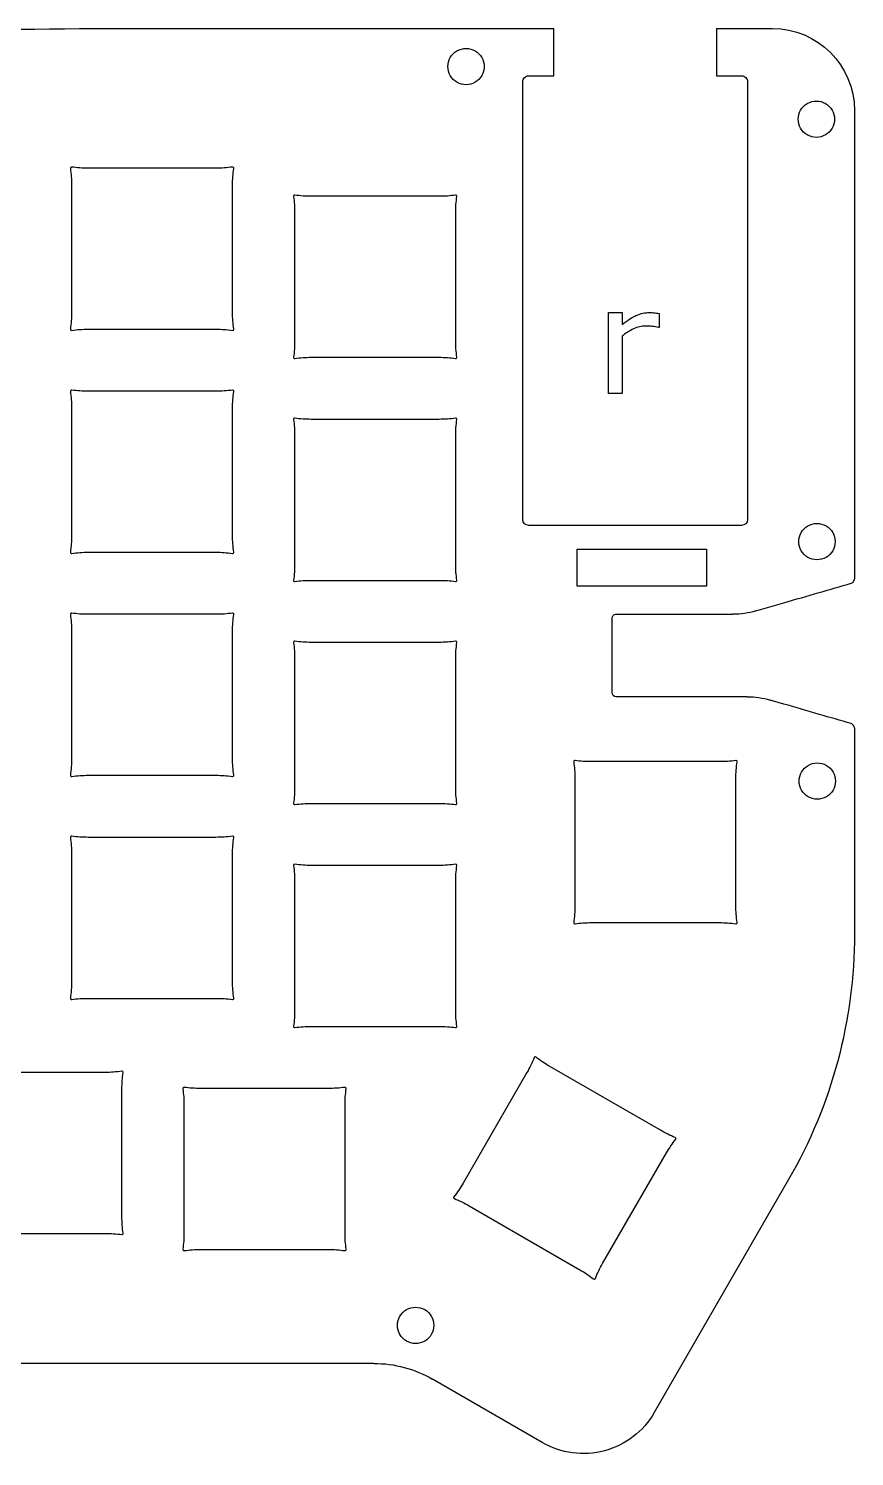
# Model space of a CAD drawing. Extents: x 0 to 308, y 0 to 122.
# Drawn here: x 237.3 to 307.8, y -0.1 to 121.8 of the extents above; entities that cross this region are included whole.
import ezdxf

# ---------------------------------------------------------------- set-up
doc = ezdxf.new("R2010")
doc.units = 0
doc.layers.add('Layer_1', color=7, linetype='CONTINUOUS')

msp = doc.modelspace()

# ---------------------------------------------------------------- linework, layer by layer
at = {"layer": 'Layer_1', "color": 7}
for points in [[(244.16196, 121.843829), (282.122143, 121.843829)], [(282.122143, 117.80654), (282.122143, 121.843829)], [(296.022154, 121.843829), (296.022154, 117.80654)], [(296.022154, 121.843829), (300.795349, 121.843829)], [(279.482129, 79.906507), (279.482129, 117.306538)], [(279.982137, 117.80654), (282.122143, 117.80654)], [(296.022154, 117.80654), (298.162134, 117.80654)], [(298.662142, 117.306538), (298.662142, 79.906507)], [(307.795362, 114.843821), (307.795362, 74.854253)], [(253.284112, 109.917396), (242.369592, 109.917396)], [(240.951852, 108.49965), (240.951852, 97.58512)], [(254.701857, 97.58512), (254.701857, 108.49965)], [(272.334161, 107.517388), (261.419644, 107.517388)], [(260.001899, 106.099645), (260.001899, 95.185134)], [(273.751906, 95.185134), (273.751906, 106.099645)], [(242.369592, 96.167375), (253.284112, 96.167375)], [(261.419644, 93.767389), (272.334161, 93.767389)], [(253.284112, 90.867339), (242.369592, 90.867339)], [(240.951852, 89.449593), (240.951852, 78.53509)], [(254.701857, 78.53509), (254.701857, 89.449593)], [(272.334161, 88.467326), (261.419644, 88.467326)], [(260.001899, 87.049607), (260.001899, 76.135077)], [(273.751906, 76.135077), (273.751906, 87.049607)], [(298.162134, 79.406496), (279.982137, 79.406496)], [(242.369592, 77.117344), (253.284112, 77.117344)], [(261.419644, 74.717331), (272.334161, 74.717331)], [(299.384429, 72.103191), (301.754623, 72.794416)], [(253.284112, 71.817308), (242.369592, 71.817308)], [(287.106452, 65.12326), (287.106452, 71.473243)], [(287.456443, 71.823261), (297.424633, 71.823261)], [(240.951852, 70.399563), (240.951852, 59.485033)], [(254.701857, 59.485033), (254.701857, 70.399563)], [(272.334161, 69.417295), (261.419644, 69.417295)], [(260.001899, 67.999523), (260.001899, 57.085046)], [(273.751906, 57.085046), (273.751906, 67.999523)], [(298.639496, 64.773268), (287.456443, 64.773268)], [(301.766979, 64.152079), (300.60297, 64.492254)], [(307.795362, 62.092426), (307.795362, 44.517027)], [(296.259433, 59.231985), (285.344906, 59.231985)], [(242.369592, 58.067287), (253.284112, 58.067287)], [(283.92716, 57.814213), (283.92716, 46.899709)], [(297.677176, 46.899709), (297.677176, 57.814213)], [(261.419644, 55.667274), (272.334161, 55.667274)], [(253.284112, 52.767251), (242.369592, 52.767251)], [(240.951852, 51.349505), (240.951852, 40.434976)], [(254.701857, 40.434976), (254.701857, 51.349505)], [(272.334161, 50.367238), (261.419644, 50.367238)], [(260.001899, 48.949493), (260.001899, 38.034963)], [(273.751906, 38.034963), (273.751906, 48.949493)], [(285.344906, 45.481937), (296.259433, 45.481937)], [(242.369592, 39.01723), (253.284112, 39.01723)], [(261.419644, 36.617217), (272.334161, 36.617217)], [(291.227897, 27.747814), (281.775671, 33.205066)], [(243.836389, 32.688889), (232.921873, 32.688889)], [(279.838971, 32.686137), (274.381722, 23.233909)], [(245.254135, 20.35664), (245.254135, 31.271144)], [(262.884139, 31.317208), (251.96962, 31.317208)], [(250.551872, 29.899462), (250.551872, 18.984932)], [(264.301885, 18.984932), (264.301885, 29.899462)], [(286.289576, 16.358885), (291.746851, 25.81114)], [(302.178513, 23.534476), (290.703544, 3.637222)], [(274.90065, 21.297209), (284.352902, 15.839957)], [(232.921873, 18.938895), (243.836389, 18.938895)], [(251.96962, 17.567186), (262.884139, 17.567186)], [(266.76838, 7.836881), (214.909481, 7.836881)], [(281.132653, 1.07621), (271.778429, 6.49134)]]:
    msp.add_lwpolyline(points, dxfattribs=at)
at = {"layer": 'Layer_1', "color": 1}
for points in [[(286.804482, 97.58819), (287.970291, 97.58819)], [(286.804482, 90.661466), (286.804482, 97.58819)], [(287.970291, 97.58819), (287.970291, 96.564991)], [(291.126693, 97.513789), (291.126693, 96.316944)], [(287.970291, 95.57902), (287.970291, 90.661466)], [(291.126693, 96.316944), (291.064675, 96.316944)], [(287.970291, 90.661466), (286.804482, 90.661466)]]:
    msp.add_lwpolyline(points, dxfattribs=at)
at = {"layer": 'Layer_1', "color": 7}
msp.add_lwpolyline([(295.171465, 74.228751), (284.121444, 74.228751), (284.121444, 77.368752), (295.171465, 77.368752)], close=True, dxfattribs=at)
for points in [[(163.270719, 114.705216), (189.972586, 119.455061), (217.040923, 121.843829), (244.16196, 121.843829)], [(300.795349, 121.843829), (304.661341, 121.843829), (307.795362, 118.709821), (307.795362, 114.843821)], [(273.082113, 118.597013), (273.081901, 119.150927), (273.377282, 119.662862), (273.856946, 119.939887)], [(273.856946, 119.939887), (274.33661, 120.216909), (274.927637, 120.216909), (275.407301, 119.939887)], [(275.407301, 119.939887), (275.886965, 119.662862), (276.182346, 119.150927), (276.182135, 118.597013)], [(273.856946, 117.25414), (273.377282, 117.531161), (273.081901, 118.043099), (273.082113, 118.597013)], [(276.182135, 118.597013), (276.182346, 118.043099), (275.886965, 117.531161), (275.407301, 117.25414)], [(275.407301, 117.25414), (274.927637, 116.977115), (274.33661, 116.977115), (273.856946, 117.25414)], [(279.482129, 117.306538), (279.482129, 117.439147), (279.534805, 117.566325), (279.628574, 117.660093)], [(279.628574, 117.660093), (279.722342, 117.753862), (279.849528, 117.80654), (279.982137, 117.80654)], [(298.162134, 117.80654), (298.294744, 117.80654), (298.421926, 117.753862), (298.515695, 117.660093)], [(298.515695, 117.660093), (298.609466, 117.566325), (298.662142, 117.439147), (298.662142, 117.306538)], [(302.995574, 114.102151), (302.995574, 114.655914), (303.291008, 115.167611), (303.770593, 115.444495)], [(303.770593, 115.444495), (304.250151, 115.721371), (304.841019, 115.721371), (305.320577, 115.444495)], [(305.320577, 115.444495), (305.800162, 115.167611), (306.095594, 114.655914), (306.095594, 114.102151)], [(303.770593, 112.759811), (303.291008, 113.036693), (302.995574, 113.54839), (302.995574, 114.102151)], [(306.095594, 114.102151), (306.095594, 113.54839), (305.800162, 113.036693), (305.320577, 112.759811)], [(305.320577, 112.759811), (304.841019, 112.48293), (304.250151, 112.48293), (303.770593, 112.759811)], [(240.881137, 109.988106), (240.858912, 109.965881), (240.848429, 109.934485), (240.852837, 109.903357)], [(240.852837, 109.903357), (240.918766, 109.438362), (240.951852, 108.969297), (240.951852, 108.49965)], [(240.965883, 110.016408), (240.934755, 110.020827), (240.90337, 110.01035), (240.881137, 109.988106)], [(242.369592, 109.917396), (241.899946, 109.917396), (241.430881, 109.950482), (240.965883, 110.016408)], [(254.687821, 110.016408), (254.222823, 109.950482), (253.753761, 109.917396), (253.284112, 109.917396)], [(254.77257, 109.988106), (254.750345, 110.010331), (254.718949, 110.020822), (254.687821, 110.016408)], [(254.701857, 108.49965), (254.70186, 108.969297), (254.734946, 109.438362), (254.80087, 109.903357)], [(254.80087, 109.903357), (254.805288, 109.934485), (254.794811, 109.965876), (254.77257, 109.988106)], [(259.931189, 107.588098), (259.908964, 107.565873), (259.898475, 107.534481), (259.902889, 107.503352)], [(259.902889, 107.503352), (259.968812, 107.038357), (260.001899, 106.569292), (260.001899, 106.099645)], [(260.015935, 107.616398), (259.984806, 107.620817), (259.953416, 107.610339), (259.931189, 107.588098)], [(261.419644, 107.517388), (260.949997, 107.517388), (260.48093, 107.550475), (260.015935, 107.616398)], [(273.737884, 107.616398), (273.272878, 107.550475), (272.803823, 107.517388), (272.334161, 107.517388)], [(273.82263, 107.588098), (273.800405, 107.610323), (273.768999, 107.620812), (273.737884, 107.616398)], [(273.751906, 106.099645), (273.751906, 106.569292), (273.785006, 107.038357), (273.850914, 107.503352)], [(273.850914, 107.503352), (273.855412, 107.534481), (273.844828, 107.565871), (273.82263, 107.588098)], [(240.951852, 97.58512), (240.951852, 97.115484), (240.918766, 96.64643), (240.852837, 96.181424)], [(254.80087, 96.181424), (254.734946, 96.64643), (254.70186, 97.115484), (254.701857, 97.58512)], [(240.852837, 96.181424), (240.848418, 96.150283), (240.858896, 96.118903), (240.881139, 96.096678)], [(240.881139, 96.096678), (240.903364, 96.074453), (240.934755, 96.063976), (240.965883, 96.068368)], [(240.965883, 96.068368), (241.430881, 96.134302), (241.899946, 96.167375), (242.369592, 96.167375)], [(253.284112, 96.167375), (253.753761, 96.167375), (254.222823, 96.134302), (254.687821, 96.068368)], [(254.687821, 96.068368), (254.718949, 96.06387), (254.75034, 96.074453), (254.77257, 96.096678)], [(254.77257, 96.096678), (254.794795, 96.118903), (254.805283, 96.150283), (254.80087, 96.181424)], [(260.001899, 95.185134), (260.001899, 94.715471), (259.968812, 94.246417), (259.902889, 93.781411)], [(273.850914, 93.781411), (273.785006, 94.246417), (273.751906, 94.715471), (273.751906, 95.185134)], [(259.902889, 93.781411), (259.89847, 93.750296), (259.908948, 93.71889), (259.931189, 93.696665)], [(259.931189, 93.696665), (259.953414, 93.67444), (259.984806, 93.663963), (260.015935, 93.668355)], [(260.015935, 93.668355), (260.48093, 93.734289), (260.949997, 93.767389), (261.419644, 93.767389)], [(272.334161, 93.767389), (272.803823, 93.767389), (273.272878, 93.734289), (273.737884, 93.668355)], [(273.737884, 93.668355), (273.768999, 93.663857), (273.800378, 93.67444), (273.82263, 93.696665)], [(273.82263, 93.696665), (273.844855, 93.71889), (273.855332, 93.750296), (273.850914, 93.781411)], [(240.881139, 90.938062), (240.858914, 90.915837), (240.848429, 90.884431), (240.852837, 90.853316)], [(240.852837, 90.853316), (240.918766, 90.38831), (240.951852, 89.919256), (240.951852, 89.449593)], [(240.965883, 90.966346), (240.934755, 90.970844), (240.90337, 90.960261), (240.881139, 90.938062)], [(242.369592, 90.867339), (241.899946, 90.867339), (241.430881, 90.900438), (240.965883, 90.966346)], [(254.687821, 90.966346), (254.222823, 90.900438), (253.753761, 90.867339), (253.284112, 90.867339)], [(254.772567, 90.938062), (254.750342, 90.960287), (254.718949, 90.970765), (254.687821, 90.966346)], [(254.701857, 89.449593), (254.701857, 89.919256), (254.734943, 90.38831), (254.800867, 90.853316)], [(254.800867, 90.853316), (254.805286, 90.884431), (254.794808, 90.915837), (254.772567, 90.938062)], [(259.931189, 88.538049), (259.908964, 88.515824), (259.898475, 88.484418), (259.902889, 88.453303)], [(259.902889, 88.453303), (259.968812, 87.988297), (260.001899, 87.519243), (260.001899, 87.049607)], [(260.015935, 88.56636), (259.984806, 88.570858), (259.953416, 88.560274), (259.931189, 88.538049)], [(261.419644, 88.467326), (260.949997, 88.467326), (260.48093, 88.500425), (260.015935, 88.56636)], [(273.737884, 88.56636), (273.272878, 88.500425), (272.803823, 88.467326), (272.334161, 88.467326)], [(273.82263, 88.538049), (273.800405, 88.560274), (273.768999, 88.570752), (273.737884, 88.56636)], [(273.751906, 87.049607), (273.751906, 87.519243), (273.785006, 87.988297), (273.850914, 88.453303)], [(273.850914, 88.453303), (273.855412, 88.484418), (273.844828, 88.515824), (273.82263, 88.538049)], [(279.982137, 79.406496), (279.705994, 79.406496), (279.482129, 79.630361), (279.482129, 79.906507)], [(298.662142, 79.906507), (298.662142, 79.630361), (298.438278, 79.406496), (298.162134, 79.406496)], [(303.047142, 78.023253), (303.047142, 78.577026), (303.342576, 79.088705), (303.82216, 79.365592)], [(303.82216, 79.365592), (304.301718, 79.642479), (304.892587, 79.642479), (305.372145, 79.365592)], [(305.372145, 79.365592), (305.851729, 79.088705), (306.147164, 78.577026), (306.147164, 78.023253)], [(240.951852, 78.53509), (240.951852, 78.065427), (240.918766, 77.596373), (240.852837, 77.131367)], [(254.800867, 77.131367), (254.734943, 77.596373), (254.701857, 78.065427), (254.701857, 78.53509)], [(240.852837, 77.131367), (240.848418, 77.100252), (240.858896, 77.068846), (240.881139, 77.046621)], [(240.881139, 77.046621), (240.903364, 77.024396), (240.934755, 77.013918), (240.965883, 77.018337)], [(240.965883, 77.018337), (241.430881, 77.084245), (241.899946, 77.117344), (242.369592, 77.117344)], [(253.284112, 77.117344), (253.753761, 77.117344), (254.222823, 77.084245), (254.687821, 77.018337)], [(254.687821, 77.018337), (254.718949, 77.013839), (254.750337, 77.024422), (254.772567, 77.046621)], [(254.772567, 77.046621), (254.794792, 77.068846), (254.80528, 77.100252), (254.800867, 77.131367)], [(303.82216, 76.680913), (303.342576, 76.9578), (303.047142, 77.469479), (303.047142, 78.023253)], [(306.147164, 78.023253), (306.147164, 77.469479), (305.851729, 76.9578), (305.372145, 76.680913)], [(260.001899, 76.135077), (260.001899, 75.665414), (259.968812, 75.19636), (259.902889, 74.731381)], [(273.850914, 74.731381), (273.785006, 75.19636), (273.751906, 75.665414), (273.751906, 76.135077)], [(305.372145, 76.680913), (304.892587, 76.404026), (304.301718, 76.404026), (303.82216, 76.680913)], [(259.902889, 74.731381), (259.89847, 74.700239), (259.908948, 74.66886), (259.931189, 74.646635)], [(259.931189, 74.646635), (259.953414, 74.62441), (259.984806, 74.613906), (260.015935, 74.618324)], [(260.015935, 74.618324), (260.48093, 74.684232), (260.949997, 74.717331), (261.419644, 74.717331)], [(272.334161, 74.717331), (272.803823, 74.717331), (273.272878, 74.684232), (273.737884, 74.618324)], [(273.737884, 74.618324), (273.768999, 74.613826), (273.800378, 74.62441), (273.82263, 74.646635)], [(273.82263, 74.646635), (273.844855, 74.66886), (273.855332, 74.700239), (273.850914, 74.731381)], [(304.775032, 73.674289), (305.679803, 73.937603), (306.599866, 74.205203), (307.506674, 74.468808)], [(307.506674, 74.468808), (307.539245, 74.478333), (307.570465, 74.491827), (307.599593, 74.509236)], [(307.599593, 74.509236), (307.62878, 74.526699), (307.655609, 74.547627), (307.679448, 74.571757)], [(307.679448, 74.571757), (307.716225, 74.608984), (307.745353, 74.653064), (307.765223, 74.701483)], [(307.765223, 74.701483), (307.785067, 74.749955), (307.795362, 74.801866), (307.795362, 74.854253)], [(301.754623, 72.794416), (302.753295, 73.08567), (303.778451, 73.384253), (304.775032, 73.674289)], [(299.384429, 72.103191), (298.747735, 71.917506), (298.087863, 71.823261), (297.424633, 71.823261)], [(240.881139, 71.888005), (240.858914, 71.86578), (240.848429, 71.834374), (240.852837, 71.803259)], [(240.852837, 71.803259), (240.918766, 71.338253), (240.951852, 70.869199), (240.951852, 70.399563)], [(240.965883, 71.916315), (240.934755, 71.920813), (240.90337, 71.91023), (240.881139, 71.888005)], [(242.369592, 71.817308), (241.899946, 71.817308), (241.430881, 71.850381), (240.965883, 71.916315)], [(254.687821, 71.916315), (254.222823, 71.850381), (253.753761, 71.817308), (253.284112, 71.817308)], [(254.772567, 71.888005), (254.750342, 71.91023), (254.718949, 71.920708), (254.687821, 71.916315)], [(254.701857, 70.399563), (254.701857, 70.869199), (254.734943, 71.338253), (254.800867, 71.803259)], [(254.800867, 71.803259), (254.805286, 71.834374), (254.794808, 71.86578), (254.772567, 71.888005)], [(287.106452, 71.473243), (287.106452, 71.566086), (287.143335, 71.655092), (287.208951, 71.720735)], [(287.208951, 71.720735), (287.274595, 71.786378), (287.363627, 71.823261), (287.456443, 71.823261)], [(260.015935, 69.516303), (259.984806, 69.520801), (259.953416, 69.510217), (259.931189, 69.487992)], [(261.419644, 69.417295), (260.949997, 69.417295), (260.48093, 69.450368), (260.015935, 69.516303)], [(273.737857, 69.516303), (273.272878, 69.450368), (272.803823, 69.417295), (272.334161, 69.417295)], [(273.82263, 69.487992), (273.800405, 69.510217), (273.768999, 69.520721), (273.737857, 69.516303)], [(259.931189, 69.487992), (259.908964, 69.465767), (259.898475, 69.434387), (259.902889, 69.403246)], [(259.902889, 69.403246), (259.968812, 68.93824), (260.001899, 68.469186), (260.001899, 67.999523)], [(273.751906, 67.999523), (273.751906, 68.469186), (273.785006, 68.93824), (273.850914, 69.403246)], [(273.850914, 69.403246), (273.855412, 69.434387), (273.844828, 69.465767), (273.82263, 69.487992)], [(287.456443, 64.773268), (287.263165, 64.773268), (287.106452, 64.929955), (287.106452, 65.12326)], [(298.639496, 64.773268), (299.303996, 64.773268), (299.965138, 64.678627), (300.60297, 64.492254)], [(304.781038, 63.272285), (303.786494, 63.562321), (302.763587, 63.860851), (301.766979, 64.152079)], [(307.506883, 62.477819), (306.60198, 62.741397), (305.68393, 63.008971), (304.781038, 63.272285)], [(307.644017, 62.406752), (307.603351, 62.439137), (307.556786, 62.463267), (307.506883, 62.477819)], [(307.744297, 62.288589), (307.718897, 62.334124), (307.684819, 62.374261), (307.644017, 62.406752)], [(307.782397, 62.193788), (307.773666, 62.226888), (307.760966, 62.258744), (307.744297, 62.288589)], [(307.795362, 62.092426), (307.795362, 62.12661), (307.791128, 62.160689), (307.782397, 62.193788)], [(240.951852, 59.485033), (240.951844, 59.01537), (240.918766, 58.546316), (240.852837, 58.081336)], [(254.800867, 58.081336), (254.734943, 58.546316), (254.70186, 59.01537), (254.701857, 59.485033)], [(283.856437, 59.302682), (283.834212, 59.280457), (283.823734, 59.24905), (283.828153, 59.217935)], [(283.828153, 59.217935), (283.894087, 58.752929), (283.92716, 58.283849), (283.92716, 57.814213)], [(283.94121, 59.330992), (283.910068, 59.33549), (283.878688, 59.324907), (283.856437, 59.302682)], [(285.344906, 59.231985), (284.87527, 59.231985), (284.406189, 59.265058), (283.94121, 59.330992)], [(297.663129, 59.330992), (297.19815, 59.265058), (296.729067, 59.231985), (296.259433, 59.231985)], [(297.747899, 59.302682), (297.725674, 59.324907), (297.694271, 59.335411), (297.663129, 59.330992)], [(297.677176, 57.814213), (297.677176, 58.283849), (297.710252, 58.752929), (297.776183, 59.217935)], [(297.776183, 59.217935), (297.780681, 59.24905), (297.770098, 59.280457), (297.747899, 59.302682)], [(303.076378, 57.573256), (303.076378, 58.127004), (303.371812, 58.638709), (303.85137, 58.915596)], [(303.85137, 58.915596), (304.330955, 59.192482), (304.921797, 59.192482), (305.401381, 58.915596)], [(305.401381, 58.915596), (305.880939, 58.638709), (306.176374, 58.127004), (306.176374, 57.573256)], [(240.852837, 58.081336), (240.848418, 58.050195), (240.858896, 58.018815), (240.881137, 57.996564)], [(240.881137, 57.996564), (240.903362, 57.974339), (240.934752, 57.963861), (240.965883, 57.96828)], [(240.965883, 57.96828), (241.430881, 58.034188), (241.899946, 58.067287), (242.369592, 58.067287)], [(253.284112, 58.067287), (253.753761, 58.067287), (254.222823, 58.034188), (254.687821, 57.96828)], [(254.687821, 57.96828), (254.718952, 57.963782), (254.750342, 57.974365), (254.772573, 57.996564)], [(254.772573, 57.996564), (254.794798, 58.018789), (254.805283, 58.050195), (254.800867, 58.081336)], [(303.85137, 56.230917), (303.371812, 56.507804), (303.076378, 57.019482), (303.076378, 57.573256)], [(306.176374, 57.573256), (306.176374, 57.019482), (305.880939, 56.507804), (305.401381, 56.230917)], [(260.001899, 57.085046), (260.001899, 56.615384), (259.968812, 56.14633), (259.902889, 55.681324)], [(273.850914, 55.681324), (273.785006, 56.14633), (273.751906, 56.615384), (273.751906, 57.085046)], [(305.401381, 56.230917), (304.921797, 55.95403), (304.330955, 55.95403), (303.85137, 56.230917)], [(259.902889, 55.681324), (259.89847, 55.650182), (259.908948, 55.618803), (259.931181, 55.596577)], [(259.931181, 55.596577), (259.953406, 55.574352), (259.984806, 55.563848), (260.015935, 55.568267)], [(260.015935, 55.568267), (260.48093, 55.634175), (260.949997, 55.667274), (261.419644, 55.667274)], [(272.334161, 55.667274), (272.803823, 55.667274), (273.272878, 55.634175), (273.737857, 55.568267)], [(273.737857, 55.568267), (273.768999, 55.563769), (273.800378, 55.574352), (273.82263, 55.596577)], [(273.82263, 55.596577), (273.844855, 55.618803), (273.855332, 55.650182), (273.850914, 55.681324)], [(240.881137, 52.837948), (240.858912, 52.815723), (240.848424, 52.784317), (240.852837, 52.753202)], [(240.852837, 52.753202), (240.918766, 52.288196), (240.951844, 51.819142), (240.951852, 51.349505)], [(240.965883, 52.866258), (240.934752, 52.870756), (240.903362, 52.860173), (240.881137, 52.837948)], [(242.369592, 52.767251), (241.899946, 52.767251), (241.430881, 52.800324), (240.965883, 52.866258)], [(254.687821, 52.866258), (254.222823, 52.800324), (253.753761, 52.767251), (253.284112, 52.767251)], [(254.772573, 52.837948), (254.750348, 52.860173), (254.718952, 52.870677), (254.687821, 52.866258)], [(254.701857, 51.349505), (254.70186, 51.819142), (254.734943, 52.288196), (254.800867, 52.753202)], [(254.800867, 52.753202), (254.805286, 52.784317), (254.794808, 52.815723), (254.772573, 52.837948)], [(259.931197, 50.437961), (259.908971, 50.415736), (259.898481, 50.38433), (259.902889, 50.353215)], [(259.902889, 50.353215), (259.968812, 49.888209), (260.001899, 49.419155), (260.001899, 48.949493)], [(260.015935, 50.466245), (259.984812, 50.470743), (259.953422, 50.46016), (259.931197, 50.437961)], [(261.419644, 50.367238), (260.949997, 50.367238), (260.48093, 50.400311), (260.015935, 50.466245)], [(273.737884, 50.466245), (273.272878, 50.400311), (272.803823, 50.367238), (272.334161, 50.367238)], [(273.822603, 50.437961), (273.800378, 50.460187), (273.768999, 50.470664), (273.737884, 50.466245)], [(273.751906, 48.949493), (273.751906, 49.419155), (273.785006, 49.888209), (273.850914, 50.353215)], [(273.850914, 50.353215), (273.855412, 50.38433), (273.844828, 50.415736), (273.822603, 50.437961)], [(283.92716, 46.899709), (283.92716, 46.430073), (283.894087, 45.960993), (283.828153, 45.495987)], [(297.776183, 45.495987), (297.710252, 45.960993), (297.677176, 46.430073), (297.677176, 46.899709)], [(283.828153, 45.495987), (283.823655, 45.464872), (283.834238, 45.433465), (283.856437, 45.41124)], [(283.856437, 45.41124), (283.878662, 45.389015), (283.910068, 45.378511), (283.94121, 45.38293)], [(283.94121, 45.38293), (284.406189, 45.448864), (284.87527, 45.481937), (285.344906, 45.481937)], [(296.259433, 45.481937), (296.729067, 45.481937), (297.19815, 45.448864), (297.663129, 45.38293)], [(297.663129, 45.38293), (297.694271, 45.378432), (297.72565, 45.389015), (297.747899, 45.41124)], [(297.747899, 45.41124), (297.770124, 45.433465), (297.780604, 45.464872), (297.776183, 45.495987)], [(307.795362, 44.517027), (307.795362, 37.151306), (305.858291, 29.915125), (302.178513, 23.534476)], [(240.951852, 40.434976), (240.951852, 39.965339), (240.918766, 39.496259), (240.852837, 39.031253)], [(254.800867, 39.031253), (254.734941, 39.496259), (254.701857, 39.965339), (254.701857, 40.434976)], [(240.852837, 39.031253), (240.848418, 39.000138), (240.858922, 38.968758), (240.881145, 38.946533)], [(254.772562, 38.946533), (254.794787, 38.968758), (254.805275, 39.000138), (254.800867, 39.031253)], [(240.881145, 38.946533), (240.90337, 38.924308), (240.93476, 38.913831), (240.965883, 38.918223)], [(240.965883, 38.918223), (241.430881, 38.984157), (241.899946, 39.01723), (242.369592, 39.01723)], [(253.284112, 39.01723), (253.753761, 39.01723), (254.222823, 38.984157), (254.687821, 38.918223)], [(254.687821, 38.918223), (254.718944, 38.913725), (254.750332, 38.924308), (254.772562, 38.946533)], [(260.001899, 38.034963), (260.001899, 37.565327), (259.968812, 37.096272), (259.902889, 36.631267)], [(273.850914, 36.631267), (273.785006, 37.096272), (273.751906, 37.565327), (273.751906, 38.034963)], [(259.902889, 36.631267), (259.89847, 36.600151), (259.908948, 36.568745), (259.931181, 36.54652)], [(260.015935, 36.51821), (260.48093, 36.584144), (260.949997, 36.617217), (261.419644, 36.617217)], [(272.334161, 36.617217), (272.803823, 36.617217), (273.272878, 36.584144), (273.737884, 36.51821)], [(273.82263, 36.54652), (273.844855, 36.568745), (273.855332, 36.600151), (273.850914, 36.631267)], [(259.931181, 36.54652), (259.953406, 36.524295), (259.984806, 36.513818), (260.015935, 36.51821)], [(273.737884, 36.51821), (273.768999, 36.513712), (273.800405, 36.524295), (273.82263, 36.54652)], [(280.45508, 33.951298), (280.279688, 33.515634), (280.073815, 33.092882), (279.838971, 32.686137)], [(280.521967, 34.010538), (280.491619, 34.002336), (280.466828, 33.980481), (280.45508, 33.951298)], [(280.609518, 33.992652), (280.584647, 34.011967), (280.552341, 34.018581), (280.521967, 34.010644)], [(281.775671, 33.205066), (281.368926, 33.43991), (280.97925, 33.703065), (280.609518, 33.992652)], [(245.240096, 32.787896), (244.775101, 32.721989), (244.306036, 32.688889), (243.836389, 32.688889)], [(245.32485, 32.759612), (245.302625, 32.781837), (245.271227, 32.792315), (245.240096, 32.787896)], [(245.254135, 31.271144), (245.254137, 31.740806), (245.287221, 32.20986), (245.353145, 32.67484)], [(245.353145, 32.67484), (245.357563, 32.705981), (245.347086, 32.737387), (245.32485, 32.759612)], [(250.481162, 31.387904), (250.458937, 31.365679), (250.448448, 31.334273), (250.452864, 31.303158)], [(250.452864, 31.303158), (250.518791, 30.838152), (250.551872, 30.369098), (250.551872, 29.899462)], [(250.565916, 31.416215), (250.534779, 31.420713), (250.503389, 31.410129), (250.481162, 31.387904)], [(251.96962, 31.317208), (251.49997, 31.317208), (251.030908, 31.350281), (250.565916, 31.416215)], [(264.287849, 31.416215), (263.822851, 31.350281), (263.353786, 31.317208), (262.884139, 31.317208)], [(264.3726, 31.387904), (264.350375, 31.410129), (264.318977, 31.420607), (264.287849, 31.416215)], [(264.301885, 29.899462), (264.301885, 30.369098), (264.334971, 30.838152), (264.400895, 31.303158)], [(264.400895, 31.303158), (264.405313, 31.334273), (264.394836, 31.365653), (264.3726, 31.387904)], [(292.493057, 27.131704), (292.057393, 27.307097), (291.634641, 27.512996), (291.227897, 27.747814)], [(291.746851, 25.81114), (291.981669, 26.217858), (292.244851, 26.607537), (292.534438, 26.977293)], [(292.552297, 27.064817), (292.544095, 27.095192), (292.522214, 27.119957), (292.493057, 27.131704)], [(292.534438, 26.977293), (292.553752, 27.002164), (292.560367, 27.03447), (292.552165, 27.064817)], [(274.381722, 23.233909), (274.146904, 22.827165), (273.883722, 22.437486), (273.594109, 22.067756)], [(273.594109, 22.067756), (273.574794, 22.04315), (273.56818, 22.01058), (273.576382, 21.980205)], [(273.576249, 21.980205), (273.584451, 21.949831), (273.606332, 21.925066), (273.63549, 21.913319)], [(273.63549, 21.913319), (274.071153, 21.7379), (274.493932, 21.532027), (274.90065, 21.297209)], [(245.353145, 18.952917), (245.287221, 19.417923), (245.254135, 19.886978), (245.254135, 20.35664)], [(243.836389, 18.938895), (244.306036, 18.938895), (244.775101, 18.905822), (245.240096, 18.839887)], [(245.240096, 18.839887), (245.271222, 18.835389), (245.302609, 18.845973), (245.32484, 18.868171)], [(245.32484, 18.868171), (245.347065, 18.890396), (245.357553, 18.921802), (245.353145, 18.952917)], [(250.551872, 18.984932), (250.551872, 18.515269), (250.518791, 18.046215), (250.452864, 17.581209)], [(264.400895, 17.581209), (264.334968, 18.046215), (264.301885, 18.515269), (264.301885, 18.984932)], [(250.452864, 17.581209), (250.448446, 17.550094), (250.45895, 17.518688), (250.48117, 17.496463)], [(250.48117, 17.496463), (250.503395, 17.474238), (250.534787, 17.463761), (250.565916, 17.468179)], [(250.565916, 17.468179), (251.030908, 17.534114), (251.49997, 17.567186), (251.96962, 17.567186)], [(262.884139, 17.567186), (263.353786, 17.567186), (263.822851, 17.534114), (264.287849, 17.468179)], [(264.287849, 17.468179), (264.318972, 17.463681), (264.350359, 17.474265), (264.372587, 17.496463)], [(264.372587, 17.496463), (264.394812, 17.518688), (264.405303, 17.550094), (264.400895, 17.581209)], [(285.673466, 15.093725), (285.848885, 15.529389), (286.054758, 15.952167), (286.289576, 16.358885)], [(284.352902, 15.839957), (284.75962, 15.605139), (285.149299, 15.341931), (285.519055, 15.052344)], [(285.519055, 15.052344), (285.543661, 15.03303), (285.576231, 15.026415), (285.606579, 15.034617)], [(285.606579, 15.034485), (285.636953, 15.042687), (285.661718, 15.064568), (285.673466, 15.093725)], [(268.776941, 11.086895), (268.776941, 11.640669), (269.072372, 12.152348), (269.551933, 12.429234)], [(269.551933, 12.429234), (270.031515, 12.706121), (270.622357, 12.706121), (271.101941, 12.429234)], [(271.101941, 12.429234), (271.581526, 12.152348), (271.876934, 11.640669), (271.876934, 11.086895)], [(269.551933, 9.744556), (269.072372, 10.021443), (268.776941, 10.533148), (268.776941, 11.086895)], [(271.876934, 11.086895), (271.876934, 10.533148), (271.581526, 10.021443), (271.101941, 9.744556)], [(271.101941, 9.744556), (270.622357, 9.467669), (270.031515, 9.467669), (269.551933, 9.744556)], [(266.76838, 7.836881), (268.527676, 7.836881), (270.255829, 7.372774), (271.778429, 6.49134)], [(290.703544, 3.637222), (289.775067, 2.027283), (288.244479, 0.852637), (286.449146, 0.372205)], [(286.449146, 0.372205), (284.653787, -0.108199), (282.741111, 0.145087), (281.132653, 1.07621)]]:
    msp.add_open_spline(points, degree=3, dxfattribs=at)
at = {"layer": 'Layer_1', "color": 1}
for points in [[(289.191925, 97.352551), (289.547456, 97.509661), (289.909195, 97.58819), (290.277144, 97.58819)], [(290.277144, 97.58819), (290.479707, 97.58819), (290.626463, 97.582104), (290.717409, 97.569669)], [(290.717409, 97.569589), (290.808373, 97.561387), (290.944803, 97.542734), (291.126693, 97.513789)], [(287.970291, 96.564991), (288.433313, 96.937075), (288.840523, 97.199595), (289.191925, 97.352551)], [(289.979485, 96.43479), (289.619809, 96.43479), (289.272543, 96.354171), (288.937689, 96.192934)], [(290.556198, 96.40378), (290.39496, 96.424418), (290.202724, 96.43479), (289.979485, 96.43479)], [(291.064675, 96.316944), (290.891055, 96.358299), (290.721563, 96.387244), (290.556198, 96.40378)], [(288.937689, 96.192934), (288.602813, 96.035824), (288.280346, 95.831195), (287.970291, 95.57902)]]:
    msp.add_open_spline(points, degree=3, dxfattribs=at)

doc.saveas('drawing.dxf')
